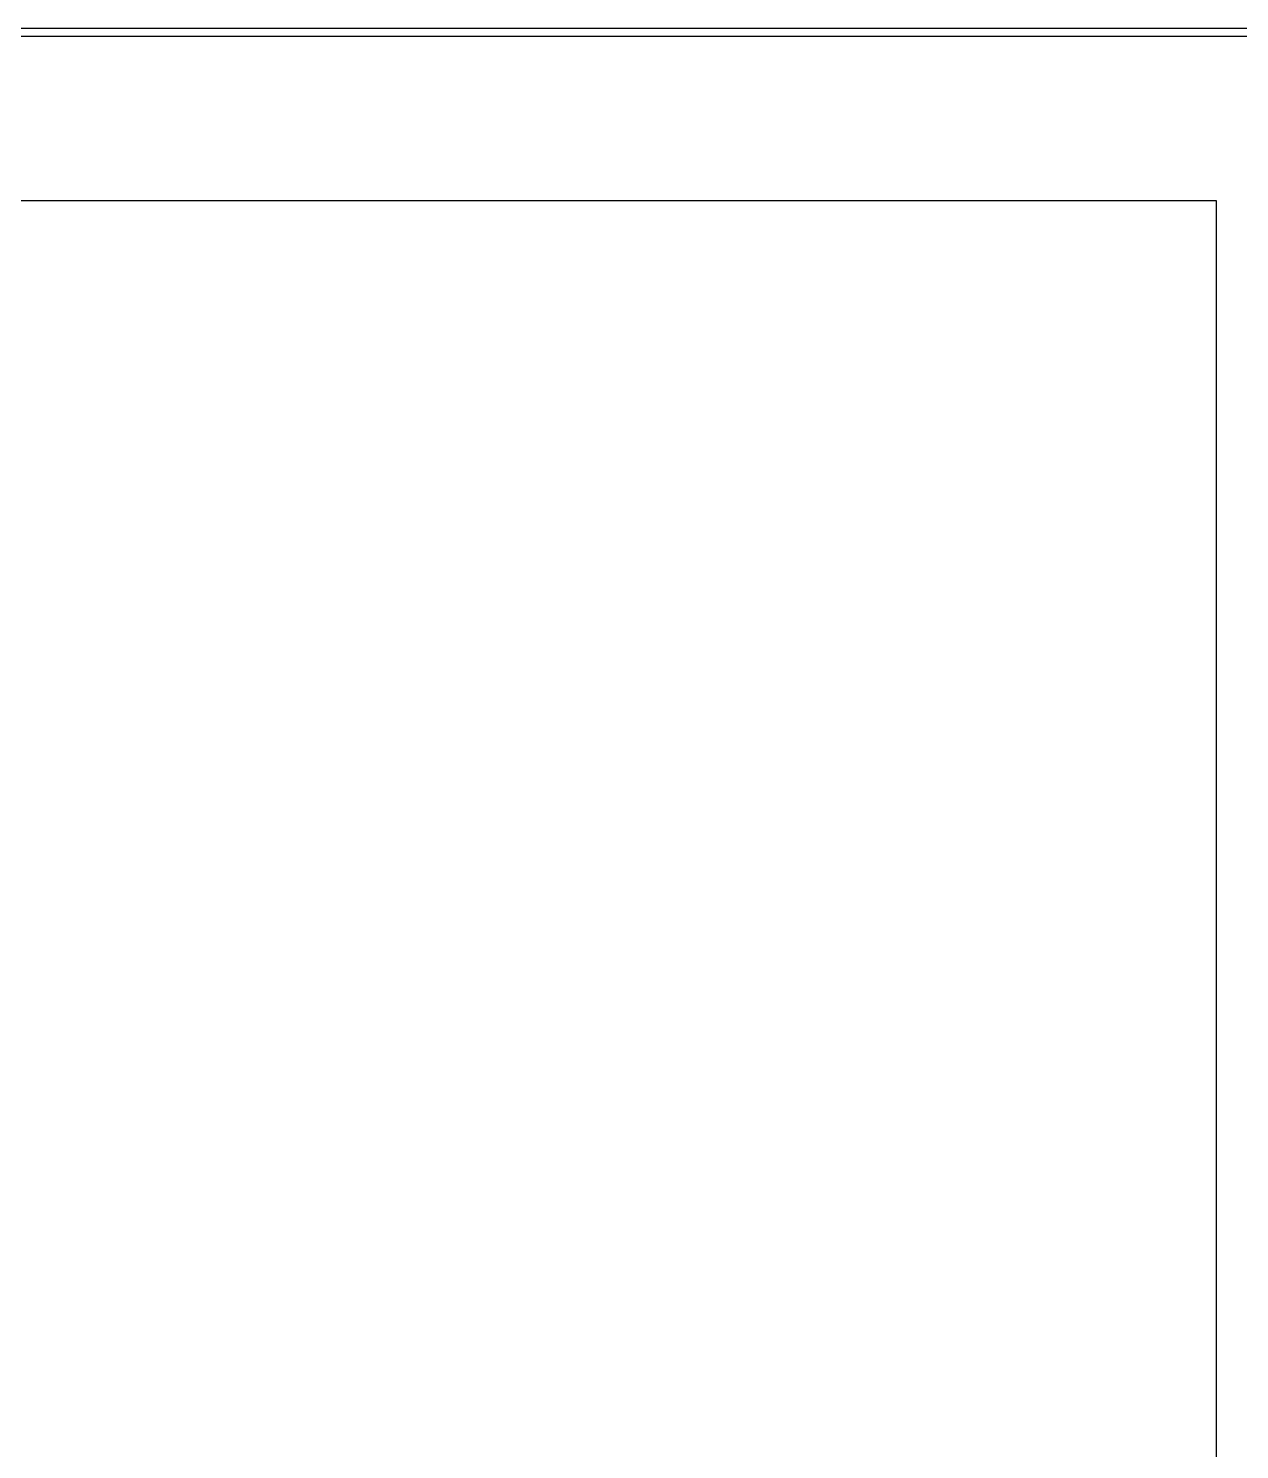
# Model space of a CAD drawing. Extents: x -9450 to 9450, y -6683 to 6682.
# Drawn here: x 4725 to 7202, y 3775 to 6682 of the extents above; entities that cross this region are included whole.
import ezdxf

# ---------------------------------------------------------------- set-up
doc = ezdxf.new("R2010")
doc.units = 0
doc.header["$MEASUREMENT"] = 0

# ---------------------------------------------------------------- blocks, each defined once
blk = doc.blocks.new('eet')
at = {"lineweight": 30}
for p, q in [((9450, 6682.5), (-9450, 6682.5)), ((7154.4, 6329.8), (-9101.9, 6329.8)), ((7154.4, 6329.8), (-9101.9, 6329.8)), ((7153.9, 6329.8), (-9101.9, 6329.8)), ((7154.4, -6329.3), (7154.4, 6329.3))]:
    blk.add_line(p, q, dxfattribs=at)
at = {"color": 7, "lineweight": 30}
blk.add_line((-9438.5, 6666.5), (9438.5, 6666.5), dxfattribs=at)
blk.add_line((7153.9, 6329.8), (7154.4, 6329.3))

msp = doc.modelspace()

# ---------------------------------------------------------------- block references
msp.add_blockref('eet', (0, 0))

doc.saveas('drawing.dxf')
